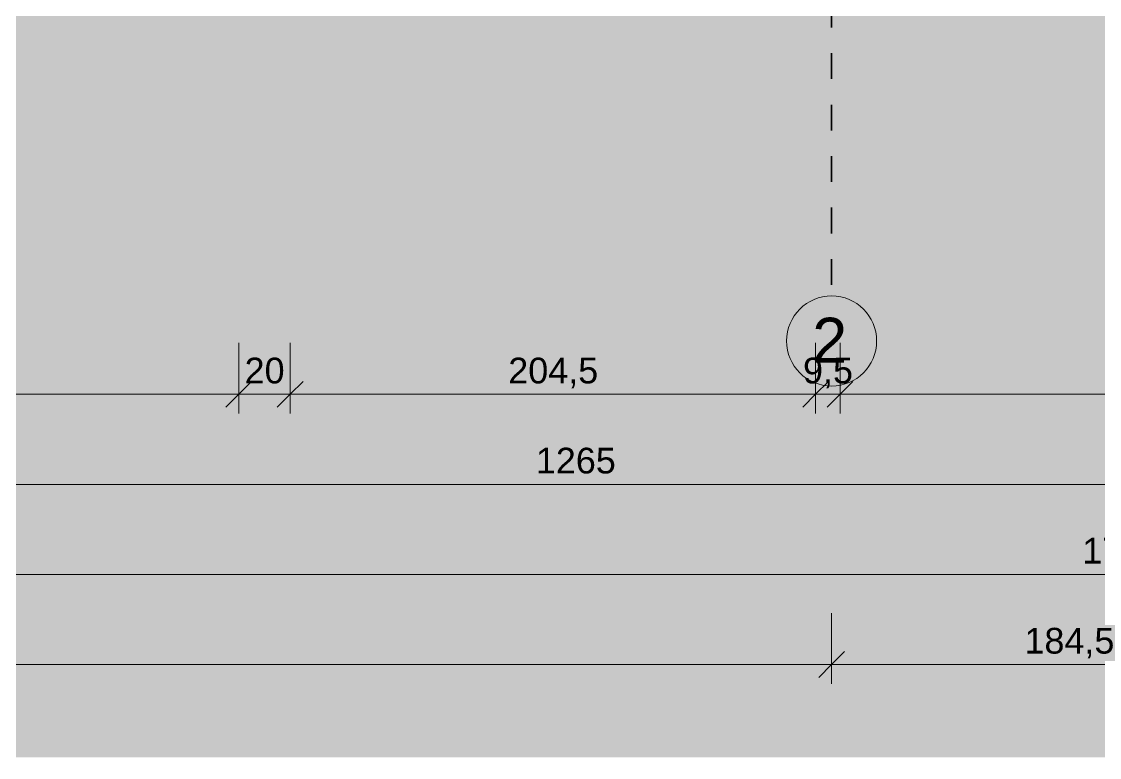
# Model space of a CAD drawing. Header units: metres. Extents: x -67.4 to -27.2, y 43.9 to 89.6.
# Drawn here: x -50.126 to -45.936, y 44.734 to 47.593 of the extents above; entities that cross this region are included whole.
import ezdxf

# ---------------------------------------------------------------- set-up
doc = ezdxf.new("R2010")
doc.units = ezdxf.units.M
doc.linetypes.add('Strich Punkt Mittel', pattern=[0.015875, 0.00635, -0.004763, 0, -0.004763])
for name, color, linetype, lineweight in [('A-DETL-GENF_', 92, 'Continuous', 13), ('A_Bemassung-50_', 4, 'Continuous', 9), ('A_Bemassung_', 4, 'Continuous', 9), ('A_Beschriftung_', 7, 'Continuous', 9), ('A_Raster_', 1, 'Continuous', 9)]:
    doc.layers.add(name, color=color, linetype=linetype, lineweight=lineweight)
doc.styles.add('Arial_1', font='arial.ttf', dxfattribs={"height": 0.175})
doc.styles.add('Arial_5', font='arial.ttf', dxfattribs={"height": 0.1})
doc.dimstyles.new('WGA-Bemaßung', dxfattribs={"dimscale": 0.3048, "dimtxt": 0.102026, "dimasz": 0.328084, "dimexe": 0.246063, "dimexo": 0.0625, "dimgap": 0.04101, "dimtad": 1, "dimdec": 1, "dimlfac": 100, "dimrnd": 0.5, "dimdsep": 46, "dimtxsty": 'Arial_5', "dimblk1": 'OBLIQUE', "dimblk2": 'OBLIQUE', "dimsah": 1, "dimcen": 0.09, "dimdle": 0.246063, "dimazin": 2, "dimtfac": 1, "dimtdec": 4, "dimtix": 1, "dimtmove": 0, "dimatfit": 3, "dimfxl": 0.656168, "dimfxlon": 1, "dimtvp": 1, "dimtolj": 1, "dimtzin": 0, "dimarcsym": 2})
doc.dimstyles.new('WGA-Bemaßung_2', dxfattribs={"dimscale": 0.3048, "dimtxt": 0.102026, "dimasz": 0.328084, "dimexe": 0.246063, "dimexo": 0.0625, "dimgap": 0.04101, "dimtad": 1, "dimdec": 1, "dimlfac": 100, "dimrnd": 0.5, "dimdsep": 46, "dimtxsty": 'Arial_5', "dimblk1": 'OBLIQUE', "dimblk2": 'OBLIQUE', "dimsah": 1, "dimcen": 0.09, "dimdle": 0.246063, "dimazin": 2, "dimtfac": 1, "dimtdec": 4, "dimtix": 1, "dimtmove": 2, "dimatfit": 3, "dimfxl": 0.656168, "dimfxlon": 1, "dimtvp": 1, "dimtolj": 1, "dimtzin": 0, "dimarcsym": 2})

# ---------------------------------------------------------------- blocks, each defined once
blk = doc.blocks.new('Raster - BS_Achse-112124-263_PP_01OG_BT2')
at = {"layer": 'A_Beschriftung_'}
blk.add_circle((0, 0), 0.0035, dxfattribs=at)
blk = doc.blocks.new('DIMBLOCK3-263_PP_01OG_BT2')
at = {"layer": 'A_Bemassung-50_', "transparency": 16777216}
for p, q in [((-46.9771, 45.0948), (-46.9771, 45.2948)), ((-45.1313, 45.0947), (-45.1313, 45.2947)), ((-45.1313, 45.0947), (-46.9771, 45.0948)), ((-46.9771, 45.0948), (-46.9771, 45.0198)), ((-45.1313, 45.0947), (-45.1313, 45.0197))]:
    blk.add_line(p, q, dxfattribs=at)
at = {"layer": 'A_Bemassung-50_', "lineweight": 35, "transparency": 16777216}
for p, q in [((-46.9771, 45.0948), (-46.9271, 45.1447)), ((-45.1313, 45.0947), (-45.0813, 45.1447)), ((-46.9771, 45.0948), (-47.0271, 45.0448)), ((-45.1313, 45.0947), (-45.1813, 45.0447))]:
    blk.add_line(p, q, dxfattribs=at)
at = {"layer": 'A_Bemassung-50_', "color": 0, "transparency": 16777216, "insert": (-46.2277, 45.2371), "char_height": 0.1, "width": 0.416266, "attachment_point": 1, "rotation": 359.9983, "line_spacing_factor": 0.941778, "style": 'Arial_5'}
blk.add_mtext('184,5', dxfattribs=at)
blk = doc.blocks.new('_Oblique')
at = {"color": 0, "linetype": 'ByBlock', "lineweight": -2}
blk.add_line((-0.5, -0.5), (0.5, 0.5), dxfattribs=at)
blk = doc.blocks.new('DIMBLOCK4-263_PP_01OG_BT2')
at = {"layer": 'A_Bemassung-50_', "transparency": 16777216}
for p, q in [((-54.1049, 45.095), (-54.1049, 45.295)), ((-46.9771, 45.0948), (-46.9771, 45.2948)), ((-46.9771, 45.0948), (-54.1049, 45.095)), ((-54.1049, 45.095), (-54.1049, 45.02)), ((-46.9771, 45.0948), (-46.9771, 45.0198))]:
    blk.add_line(p, q, dxfattribs=at)
at = {"layer": 'A_Bemassung-50_', "lineweight": 35, "transparency": 16777216}
for p, q in [((-54.1049, 45.095), (-54.0549, 45.145)), ((-46.9771, 45.0948), (-46.9271, 45.1447)), ((-54.1049, 45.095), (-54.1549, 45.045)), ((-46.9771, 45.0948), (-47.0271, 45.0448))]:
    blk.add_line(p, q, dxfattribs=at)
at = {"layer": 'A_Bemassung-50_', "color": 0, "transparency": 16777216, "insert": (-50.6564, 45.2372), "char_height": 0.1, "width": 0.276883, "attachment_point": 1, "rotation": 359.9983, "line_spacing_factor": 0.941778, "style": 'Arial_5'}
blk.add_mtext('713', dxfattribs=at)
blk = doc.blocks.new('DIMBLOCK15-263_PP_01OG_BT2')
at = {"layer": 'A_Bemassung-50_', "transparency": 16777216}
for p, q in [((-54.2979, 45.795), (-54.2979, 45.995)), ((-41.6479, 45.7946), (-41.6479, 45.9946)), ((-41.6479, 45.7946), (-54.3729, 45.795)), ((-54.2979, 45.795), (-54.2979, 45.72)), ((-41.6479, 45.7946), (-41.6479, 45.7196))]:
    blk.add_line(p, q, dxfattribs=at)
at = {"layer": 'A_Bemassung-50_', "lineweight": 35, "transparency": 16777216}
for p, q in [((-54.2979, 45.795), (-54.2479, 45.845)), ((-41.6479, 45.7946), (-41.5979, 45.8446)), ((-54.2979, 45.795), (-54.3479, 45.745)), ((-41.6479, 45.7946), (-41.6979, 45.7446))]:
    blk.add_line(p, q, dxfattribs=at)
at = {"layer": 'A_Bemassung-50_', "color": 0, "transparency": 16777216, "insert": (-48.1267, 45.9371), "char_height": 0.1, "width": 0.369177, "attachment_point": 1, "rotation": 359.9983, "line_spacing_factor": 0.941778, "style": 'Arial_5'}
blk.add_mtext('1265', dxfattribs=at)
blk = doc.blocks.new('DIMBLOCK68-263_PP_01OG_BT2')
at = {"layer": 'A_Bemassung-50_', "transparency": 16777216}
for p, q in [((-46.9442, 46.1447), (-46.9442, 46.3447)), ((-40.2189, 46.1445), (-40.2189, 46.3445)), ((-40.2189, 46.1445), (-46.9442, 46.1447)), ((-46.9442, 46.1447), (-46.9442, 46.0697)), ((-40.2189, 46.1445), (-40.2189, 46.0695))]:
    blk.add_line(p, q, dxfattribs=at)
at = {"layer": 'A_Bemassung-50_', "lineweight": 35, "transparency": 16777216}
for p, q in [((-46.9442, 46.1447), (-46.8942, 46.1947)), ((-40.2189, 46.1445), (-40.1689, 46.1945)), ((-46.9442, 46.1447), (-46.9942, 46.0948)), ((-40.2189, 46.1445), (-40.2689, 46.0945))]:
    blk.add_line(p, q, dxfattribs=at)
at = {"layer": 'A_Bemassung-50_', "color": 0, "transparency": 16777216, "insert": (-43.755, 46.287), "char_height": 0.1, "width": 0.416266, "attachment_point": 1, "rotation": 359.9983, "line_spacing_factor": 0.941778, "style": 'Arial_5'}
blk.add_mtext('672,5', dxfattribs=at)
blk = doc.blocks.new('DIMBLOCK69-263_PP_01OG_BT2')
at = {"layer": 'A_Bemassung-50_', "transparency": 16777216}
for p, q in [((-47.0392, 46.1448), (-47.0392, 46.3448)), ((-46.9442, 46.1447), (-46.9442, 46.3447)), ((-46.9442, 46.1447), (-47.0392, 46.1448)), ((-47.0392, 46.1448), (-47.0392, 46.0698)), ((-46.9442, 46.1447), (-46.9442, 46.0697))]:
    blk.add_line(p, q, dxfattribs=at)
at = {"layer": 'A_Bemassung-50_', "lineweight": 35, "transparency": 16777216}
for p, q in [((-47.0392, 46.1448), (-46.9892, 46.1948)), ((-46.9442, 46.1447), (-46.8942, 46.1947)), ((-47.0392, 46.1448), (-47.0892, 46.0948)), ((-46.9442, 46.1447), (-46.9942, 46.0948))]:
    blk.add_line(p, q, dxfattribs=at)
at = {"layer": 'A_Bemassung-50_', "color": 0, "transparency": 16777216, "insert": (-47.0882, 46.2871), "char_height": 0.1, "width": 0.231677, "attachment_point": 1, "rotation": 359.9983, "line_spacing_factor": 0.941778, "style": 'Arial_5'}
blk.add_mtext('9,5', dxfattribs=at)
blk = doc.blocks.new('DIMBLOCK70-263_PP_01OG_BT2')
at = {"layer": 'A_Bemassung-50_', "transparency": 16777216}
for p, q in [((-49.0817, 46.1448), (-49.0817, 46.3448)), ((-47.0392, 46.1448), (-47.0392, 46.3448)), ((-47.0392, 46.1448), (-49.0817, 46.1448)), ((-49.0817, 46.1448), (-49.0817, 46.0698)), ((-47.0392, 46.1448), (-47.0392, 46.0698))]:
    blk.add_line(p, q, dxfattribs=at)
at = {"layer": 'A_Bemassung-50_', "lineweight": 35, "transparency": 16777216}
for p, q in [((-49.0817, 46.1448), (-49.0317, 46.1948)), ((-47.0392, 46.1448), (-46.9892, 46.1948)), ((-49.0817, 46.1448), (-49.1317, 46.0948)), ((-47.0392, 46.1448), (-47.0892, 46.0948))]:
    blk.add_line(p, q, dxfattribs=at)
at = {"layer": 'A_Bemassung-50_', "color": 0, "transparency": 16777216, "insert": (-48.2339, 46.2871), "char_height": 0.1, "width": 0.416266, "attachment_point": 1, "rotation": 359.9983, "line_spacing_factor": 0.941778, "style": 'Arial_5'}
blk.add_mtext('204,5', dxfattribs=at)
blk = doc.blocks.new('DIMBLOCK71-263_PP_01OG_BT2')
at = {"layer": 'A_Bemassung-50_', "transparency": 16777216}
for p, q in [((-49.2817, 46.1448), (-49.2817, 46.3448)), ((-49.0817, 46.1448), (-49.0817, 46.3448)), ((-49.0817, 46.1448), (-49.2817, 46.1448)), ((-49.2817, 46.1448), (-49.2817, 46.0698)), ((-49.0817, 46.1448), (-49.0817, 46.0698))]:
    blk.add_line(p, q, dxfattribs=at)
at = {"layer": 'A_Bemassung-50_', "lineweight": 35, "transparency": 16777216}
for p, q in [((-49.2817, 46.1448), (-49.2317, 46.1948)), ((-49.0817, 46.1448), (-49.0317, 46.1948)), ((-49.2817, 46.1448), (-49.3317, 46.0948)), ((-49.0817, 46.1448), (-49.1317, 46.0948))]:
    blk.add_line(p, q, dxfattribs=at)
at = {"layer": 'A_Bemassung-50_', "color": 0, "transparency": 16777216, "insert": (-49.2586, 46.2871), "char_height": 0.1, "width": 0.184588, "attachment_point": 1, "rotation": 359.9983, "line_spacing_factor": 0.941778, "style": 'Arial_5'}
blk.add_mtext('20', dxfattribs=at)
blk = doc.blocks.new('DIMBLOCK72-263_PP_01OG_BT2')
at = {"layer": 'A_Bemassung-50_', "transparency": 16777216}
for p, q in [((-53.989, 46.145), (-53.989, 46.345)), ((-49.2817, 46.1448), (-49.2817, 46.3448)), ((-49.2817, 46.1448), (-53.989, 46.145)), ((-53.989, 46.145), (-53.989, 46.07)), ((-49.2817, 46.1448), (-49.2817, 46.0698))]:
    blk.add_line(p, q, dxfattribs=at)
at = {"layer": 'A_Bemassung-50_', "lineweight": 35, "transparency": 16777216}
for p, q in [((-53.989, 46.145), (-53.939, 46.195)), ((-49.2817, 46.1448), (-49.2317, 46.1948)), ((-53.989, 46.145), (-54.039, 46.095)), ((-49.2817, 46.1448), (-49.3317, 46.0948))]:
    blk.add_line(p, q, dxfattribs=at)
at = {"layer": 'A_Bemassung-50_', "color": 0, "transparency": 16777216, "insert": (-51.5281, 46.2872), "char_height": 0.1, "width": 0.416266, "attachment_point": 1, "rotation": 359.9983, "line_spacing_factor": 0.941778, "style": 'Arial_5'}
blk.add_mtext('470,5', dxfattribs=at)
blk = doc.blocks.new('DIMBLOCK270-263_PP_01OG_BT2')
at = {"layer": 'A_Bemassung-50_', "transparency": 16777216}
for p, q in [((-54.3491, 45.445), (-54.3491, 45.645)), ((-37.3491, 45.4445), (-37.3491, 45.6445)), ((-37.2741, 45.4445), (-54.4241, 45.445)), ((-54.3491, 45.445), (-54.3491, 45.37)), ((-37.3491, 45.4445), (-37.3491, 45.3695))]:
    blk.add_line(p, q, dxfattribs=at)
at = {"layer": 'A_Bemassung-50_', "lineweight": 35, "transparency": 16777216}
for p, q in [((-54.3491, 45.445), (-54.2991, 45.495)), ((-37.3491, 45.4445), (-37.2991, 45.4945)), ((-54.3491, 45.445), (-54.3991, 45.395)), ((-37.3491, 45.4445), (-37.3991, 45.3945))]:
    blk.add_line(p, q, dxfattribs=at)
at = {"layer": 'A_Bemassung-50_', "color": 0, "transparency": 16777216, "insert": (-46.0029, 45.587), "char_height": 0.1, "width": 0.369177, "attachment_point": 1, "rotation": 359.9983, "line_spacing_factor": 0.941778, "style": 'Arial_5'}
blk.add_mtext('1700', dxfattribs=at)

msp = doc.modelspace()

# ---------------------------------------------------------------- hatches: boundary and pattern name
at = {"layer": 'A-DETL-GENF_'}
msp.add_hatch(color=253, dxfattribs=at).paths.add_polyline_path([(-54.2379, 44.7336), (-32.3013, 44.7336), (-32.3013, 52.5466), (-33.0402, 52.2443), (-41.5978, 48.5741), (-54.349, 47.6519), (-54.449, 47.6519), (-54.349, 46.2693)])

# ---------------------------------------------------------------- linework, layer by layer
at = {"layer": 'A_Raster_', "linetype": 'Strich Punkt Mittel', "lineweight": 35}
msp.add_line((-46.9759, 85.8702), (-46.9771, 46.5269), dxfattribs=at)

# ---------------------------------------------------------------- block references
at = {"layer": 'A_Beschriftung_', "xscale": 49.99999999999998, "yscale": 49.99999999999998, "zscale": 49.99999999999998, "rotation": 179.9982758785824}
msp.add_blockref('Raster - BS_Achse-112124-263_PP_01OG_BT2', (-46.9771, 46.3519), dxfattribs=at)

# ---------------------------------------------------------------- texts
at = {"layer": 'A_Beschriftung_', "insert": (-47.0524, 46.4423), "char_height": 0.175, "width": 0.168354, "attachment_point": 1, "style": 'Arial_1'}
msp.add_mtext('2', dxfattribs=at)

# ---------------------------------------------------------------- dimensions: what is measured, and where the dimension line sits
at = {"layer": 'A_Bemassung_'}
dim = msp.add_linear_dim(base=(-53.989, 46.145), p1=(-49.2817, 46.3448), p2=(-53.989, 46.345), angle=359.9983, dimstyle='WGA-Bemaßung_2', override={"dimpost": '<>', "dimfxl": 4.70738}, dxfattribs=at)
dim.commit()
dim.dimension.update_dxf_attribs({"geometry": 'DIMBLOCK72-263_PP_01OG_BT2', "text_midpoint": (-51.3199, 46.2205), "dimtype": 160, "text_rotation": 359.9983})
for base, p1, p2, angle, override, picture, middle in [((-49.2817, 46.1448), (-49.0817, 46.3448), (-49.2817, 46.3448), 359.9983, {"dimpost": '<>', "dimfxl": 0.2}, 'DIMBLOCK71-263_PP_01OG_BT2', (-49.1817, 46.2084)), ((-49.0816674243, 46.1448142459), (-47.0391614069, 46.3447527838), (-49.081661406, 46.3448142459), 359.9982758785, {"dimpost": '<>', "dimfxl": 2.0425}, 'DIMBLOCK70-263_PP_01OG_BT2', (-48.0604155122, 46.2083408139)), ((-47.0392, 46.1448), (-46.9442, 46.3447), (-47.0392, 46.3448), 359.9983, {"dimpost": '<>', "dimfxl": 0.095}, 'DIMBLOCK69-263_PP_01OG_BT2', (-46.9917, 46.2083)), ((-46.9442, 46.1447), (-40.2189, 46.3445), (-46.9442, 46.3447), 359.9983, {"dimpost": '<>', "dimfxl": 6.725242}, 'DIMBLOCK68-263_PP_01OG_BT2', (-43.5815, 46.2082)), ((-54.2979, 45.795), (-41.6479, 45.9946), (-54.2979, 45.995), 359.9983, {"dimpost": '<>', "dimfxl": 12.65}, 'DIMBLOCK15-263_PP_01OG_BT2', (-47.9729, 45.8583)), ((-54.3491, 45.445), (-37.3491, 45.6445), (-54.3491, 45.645), 359.9983, {"dimpost": '<>', "dimfxl": 17}, 'DIMBLOCK270-263_PP_01OG_BT2', (-45.8491, 45.5083)), ((-54.1049, 45.095), (-46.9771, 45.2948), (-54.1049, 45.295), 359.9983, {"dimpost": '<>', "dimfxl": 7.127768}, 'DIMBLOCK4-263_PP_01OG_BT2', (-50.541, 45.1584)), ((-46.9771, 45.0948), (-45.1313, 45.2947), (-46.9771, 45.2948), 359.9983, {"dimpost": '<>', "dimfxl": 1.845804}, 'DIMBLOCK3-263_PP_01OG_BT2', (-46.0542, 45.1583))]:
    dim = msp.add_linear_dim(base=base, p1=p1, p2=p2, angle=angle, dimstyle='WGA-Bemaßung', override=override, dxfattribs=at)
    dim.commit()
    dim.dimension.update_dxf_attribs({"geometry": picture, "text_midpoint": middle})

doc.saveas('drawing.dxf')
